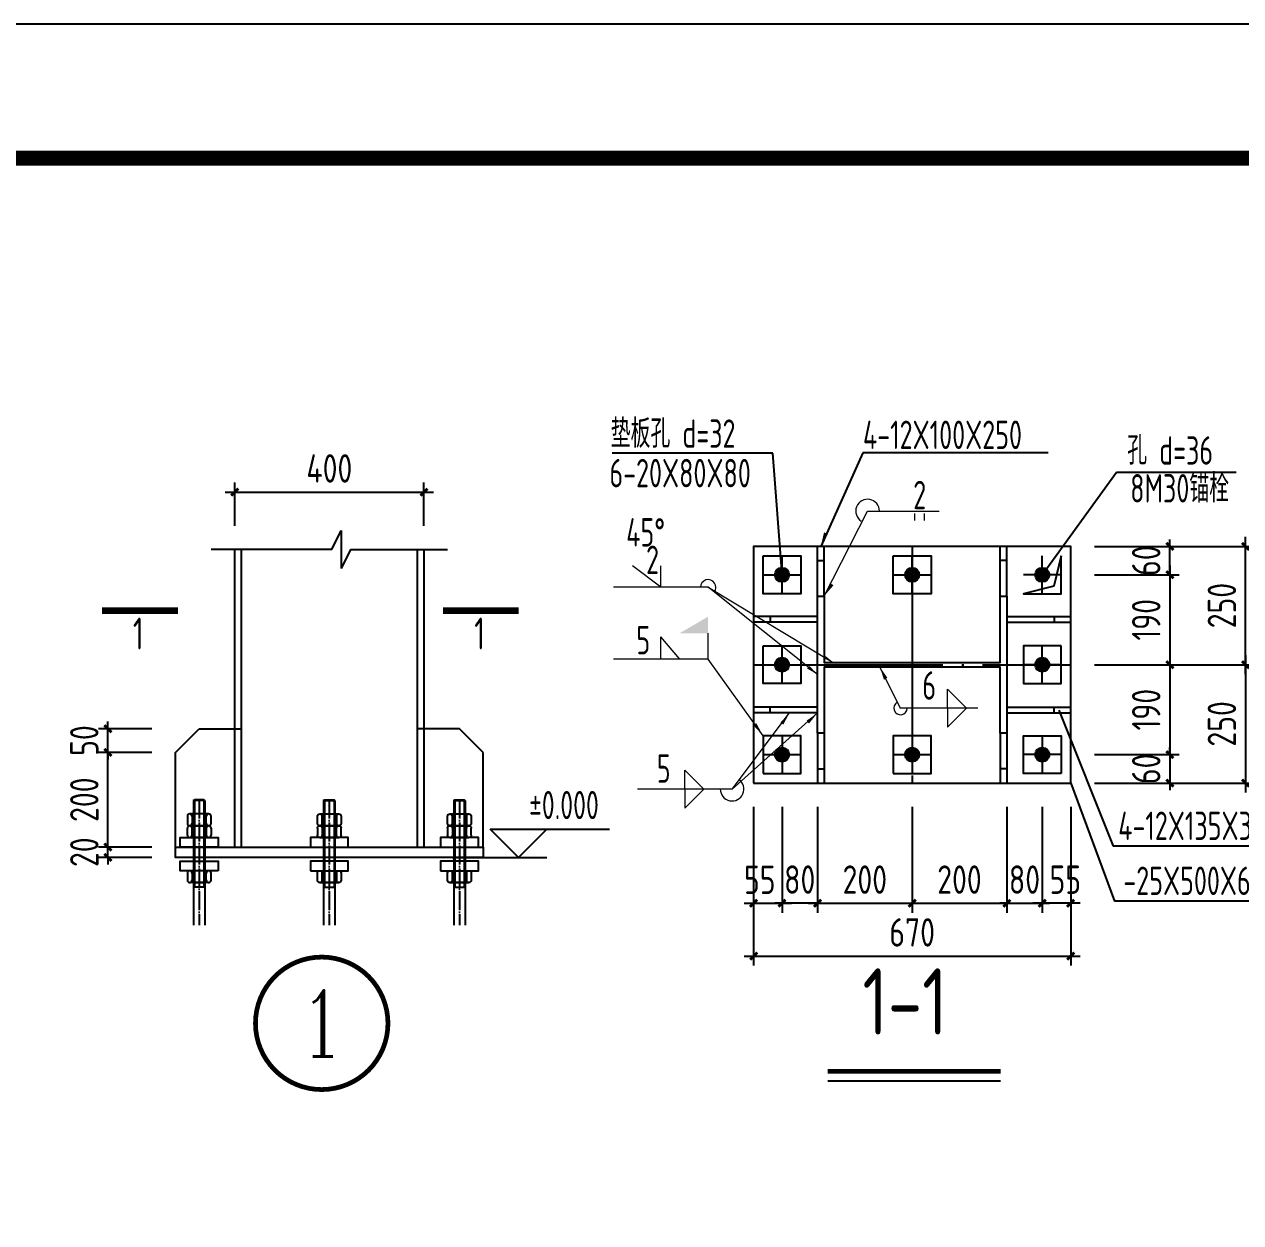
# Model space of a CAD drawing. Extents: x -89996 to 1006241, y -2176 to 440573.
# Drawn here: x 942221 to 955073, y 69162 to 81824 of the extents above; entities that cross this region are included whole.
import ezdxf
from ezdxf.enums import TextEntityAlignment as Align

# ---------------------------------------------------------------- set-up
doc = ezdxf.new("R2010")
doc.units = 0
doc.header["$LTSCALE"] = 1000
doc.header["$MEASUREMENT"] = 0
doc.linetypes.add('DOTE', pattern=[2.42, 2, -0.2, 0.02, -0.2])
for name, color, linetype in [('8', 3, 'Continuous'), ('AXIS_DIM', 3, 'Continuous'), ('DIM_ELEV', 3, 'Continuous'), ('DIM_IDEN', 3, 'Continuous'), ('DOTE', 1, 'DOTE'), ('NUM', 7, 'Continuous'), ('PUB_DIM', 3, 'Continuous'), ('PUB_TEXT', 7, 'Continuous'), ('PUB_TITLE', 4, 'Continuous'), ('THIN', 7, 'Continuous'), ('粗线', 5, 'Continuous'), ('钢柱', 2, 'Continuous'), ('锚栓', 7, 'Continuous')]:
    doc.layers.add(name, color=color, linetype=linetype)
doc.layers.add('焊缝标注', color=9, linetype='Continuous', lineweight=18)
doc.styles.add('_TCH_LABEL', font='COMPLEX', dxfattribs={"bigfont": 'GBCBIG'})
doc.styles.add('TSSD_Dimension', font='Tssdeng.shx', dxfattribs={"width": 0.8, "bigfont": 'hztxt.shx'})
doc.styles.add('TSSD_Label', font='tssdeng.shx', dxfattribs={"width": 0.7, "bigfont": 'hztxt.shx'})
doc.styles.add('TSSD_Norm', font='tssdeng.shx', dxfattribs={"bigfont": 'hztxt.shx'})
doc.dimstyles.new('TSSD_20_100', dxfattribs={"dimtxt": 300, "dimasz": 75, "dimexe": 100, "dimexo": 250, "dimgap": 100, "dimtad": 1, "dimdec": 0, "dimlfac": 0.2, "dimzin": 0, "dimdsep": 46, "dimtxsty": 'TSSD_Dimension', "dimblk": 'ARCHTICK', "dimcen": 0, "dimdle": 100, "dimclrt": 7, "dimadec": 0, "dimazin": 0, "dimtfac": 1, "dimtdec": 0, "dimtix": 1, "dimtmove": 2, "dimatfit": 3, "dimfxl": 0, "dimtolj": 1, "dimtzin": 0, "dimarcsym": 0})

# ---------------------------------------------------------------- blocks, each defined once
blk = doc.blocks.new('_ArchTick')
at = {"color": 0, "linetype": 'ByBlock', "const_width": 0.4}
blk.add_lwpolyline([(-0.5, -0.5), (0.5, 0.5)], dxfattribs=at)
blk = doc.blocks.new('*D876')
at = {"layer": 'AXIS_DIM', "color": 0, "lineweight": -2, "transparency": 16777216}
for p, q in [((949927, 73557), (949927, 71879)), ((953277, 73557), (953277, 71879)), ((949827, 71979), (953377, 71979))]:
    blk.add_line(p, q, dxfattribs=at)
at = {"layer": 'Defpoints', "color": 0, "transparency": 16777216}
for p in [(949927, 73807), (953277, 73807), (953277, 71979)]:
    blk.add_point(p, dxfattribs=at)
at = {"layer": 'AXIS_DIM', "color": 0, "lineweight": -2, "transparency": 16777216, "xscale": 75, "yscale": 75, "zscale": 75, "rotation": 180}
blk.add_blockref('_ArchTick', (949927, 71979), dxfattribs=at)
at = {"layer": 'AXIS_DIM', "color": 0, "lineweight": -2, "transparency": 16777216, "xscale": 75, "yscale": 75, "zscale": 75}
blk.add_blockref('_ArchTick', (953277, 71979), dxfattribs=at)
at = {"layer": 'AXIS_DIM', "color": 7, "transparency": 16777216, "insert": (951602, 72229), "char_height": 300, "attachment_point": 5, "style": 'TSSD_Dimension'}
blk.add_mtext('\\A1;670', dxfattribs=at)
blk = doc.blocks.new('*D877')
at = {"layer": 'AXIS_DIM', "color": 0, "lineweight": -2, "transparency": 16777216}
for p, q in [((949927, 73557), (949927, 72437)), ((950227, 73557), (950227, 72437)), ((949827, 72537), (950327, 72537))]:
    blk.add_line(p, q, dxfattribs=at)
at = {"layer": 'Defpoints', "color": 0, "transparency": 16777216}
for p in [(949927, 73807), (950227, 73807), (950227, 72537)]:
    blk.add_point(p, dxfattribs=at)
at = {"layer": 'AXIS_DIM', "color": 0, "lineweight": -2, "transparency": 16777216, "xscale": 75, "yscale": 75, "zscale": 75, "rotation": 180}
blk.add_blockref('_ArchTick', (949927, 72537), dxfattribs=at)
at = {"layer": 'AXIS_DIM', "color": 0, "lineweight": -2, "transparency": 16777216, "xscale": 75, "yscale": 75, "zscale": 75}
blk.add_blockref('_ArchTick', (950227, 72537), dxfattribs=at)
at = {"layer": 'AXIS_DIM', "color": 7, "transparency": 16777216, "insert": (949992, 72785), "char_height": 300, "attachment_point": 5, "style": 'TSSD_Dimension'}
blk.add_mtext('\\A1;55', dxfattribs=at)
blk = doc.blocks.new('*D878')
at = {"layer": 'AXIS_DIM', "color": 0, "lineweight": -2, "transparency": 16777216}
for p, q in [((951602, 73557), (951602, 72437)), ((952602, 73557), (952602, 72437)), ((951502, 72537), (952702, 72537))]:
    blk.add_line(p, q, dxfattribs=at)
at = {"layer": 'Defpoints', "color": 0, "transparency": 16777216}
for p in [(951602, 73807), (952602, 73807), (952602, 72537)]:
    blk.add_point(p, dxfattribs=at)
at = {"layer": 'AXIS_DIM', "color": 0, "lineweight": -2, "transparency": 16777216, "xscale": 75, "yscale": 75, "zscale": 75, "rotation": 180}
blk.add_blockref('_ArchTick', (951602, 72537), dxfattribs=at)
at = {"layer": 'AXIS_DIM', "color": 0, "lineweight": -2, "transparency": 16777216, "xscale": 75, "yscale": 75, "zscale": 75}
blk.add_blockref('_ArchTick', (952602, 72537), dxfattribs=at)
at = {"layer": 'AXIS_DIM', "color": 7, "transparency": 16777216, "insert": (952102, 72787), "char_height": 300, "attachment_point": 5, "style": 'TSSD_Dimension'}
blk.add_mtext('\\A1;200', dxfattribs=at)
blk = doc.blocks.new('*D879')
at = {"layer": 'AXIS_DIM', "color": 0, "lineweight": -2, "transparency": 16777216}
for p, q in [((950602, 73557), (950602, 72437)), ((951602, 73557), (951602, 72437)), ((950502, 72537), (951702, 72537))]:
    blk.add_line(p, q, dxfattribs=at)
at = {"layer": 'Defpoints', "color": 0, "transparency": 16777216}
for p in [(950602, 73807), (951602, 73807), (951602, 72537)]:
    blk.add_point(p, dxfattribs=at)
at = {"layer": 'AXIS_DIM', "color": 0, "lineweight": -2, "transparency": 16777216, "xscale": 75, "yscale": 75, "zscale": 75, "rotation": 180}
blk.add_blockref('_ArchTick', (950602, 72537), dxfattribs=at)
at = {"layer": 'AXIS_DIM', "color": 0, "lineweight": -2, "transparency": 16777216, "xscale": 75, "yscale": 75, "zscale": 75}
blk.add_blockref('_ArchTick', (951602, 72537), dxfattribs=at)
at = {"layer": 'AXIS_DIM', "color": 7, "transparency": 16777216, "insert": (951102, 72787), "char_height": 300, "attachment_point": 5, "style": 'TSSD_Dimension'}
blk.add_mtext('\\A1;200', dxfattribs=at)
blk = doc.blocks.new('*D880')
at = {"layer": 'AXIS_DIM', "color": 0, "lineweight": -2, "transparency": 16777216}
for p, q in [((950227, 73557), (950227, 72437)), ((950602, 73557), (950602, 72437)), ((950227, 72537), (950152, 72537)), ((950602, 72537), (950227, 72537)), ((950602, 72537), (950677, 72537))]:
    blk.add_line(p, q, dxfattribs=at)
at = {"layer": 'Defpoints', "color": 0, "transparency": 16777216}
for p in [(950227, 73807), (950602, 73807), (950227, 72537)]:
    blk.add_point(p, dxfattribs=at)
at = {"layer": 'AXIS_DIM', "color": 0, "lineweight": -2, "transparency": 16777216, "xscale": 75, "yscale": 75, "zscale": 75}
blk.add_blockref('_ArchTick', (950227, 72537), dxfattribs=at)
at = {"layer": 'AXIS_DIM', "color": 0, "lineweight": -2, "transparency": 16777216, "xscale": 75, "yscale": 75, "zscale": 75, "rotation": 180}
blk.add_blockref('_ArchTick', (950602, 72537), dxfattribs=at)
at = {"layer": 'AXIS_DIM', "color": 7, "transparency": 16777216, "insert": (950414, 72787), "char_height": 300, "attachment_point": 5, "style": 'TSSD_Dimension'}
blk.add_mtext('\\A1;80', dxfattribs=at)
blk = doc.blocks.new('*D881')
at = {"layer": 'AXIS_DIM', "color": 0, "lineweight": -2, "transparency": 16777216}
for p, q in [((952977, 73557), (952977, 72437)), ((953277, 73557), (953277, 72437)), ((953377, 72537), (952877, 72537))]:
    blk.add_line(p, q, dxfattribs=at)
at = {"layer": 'Defpoints', "color": 0, "transparency": 16777216}
for p in [(952977, 73807), (953277, 73807), (952977, 72537)]:
    blk.add_point(p, dxfattribs=at)
at = {"layer": 'AXIS_DIM', "color": 0, "lineweight": -2, "transparency": 16777216, "xscale": 75, "yscale": 75, "zscale": 75, "rotation": 180}
blk.add_blockref('_ArchTick', (952977, 72537), dxfattribs=at)
at = {"layer": 'AXIS_DIM', "color": 0, "lineweight": -2, "transparency": 16777216, "xscale": 75, "yscale": 75, "zscale": 75}
blk.add_blockref('_ArchTick', (953277, 72537), dxfattribs=at)
at = {"layer": 'AXIS_DIM', "color": 7, "transparency": 16777216, "insert": (953220, 72786), "char_height": 300, "attachment_point": 5, "style": 'TSSD_Dimension'}
blk.add_mtext('\\A1;55', dxfattribs=at)
blk = doc.blocks.new('*D882')
at = {"layer": 'AXIS_DIM', "color": 0, "lineweight": -2, "transparency": 16777216}
for p, q in [((952602, 73557), (952602, 72437)), ((952977, 73557), (952977, 72437)), ((952602, 72537), (952527, 72537)), ((952602, 72537), (952977, 72537)), ((952977, 72537), (953052, 72537))]:
    blk.add_line(p, q, dxfattribs=at)
at = {"layer": 'Defpoints', "color": 0, "transparency": 16777216}
for p in [(952602, 73807), (952977, 73807), (952977, 72537)]:
    blk.add_point(p, dxfattribs=at)
at = {"layer": 'AXIS_DIM', "color": 0, "lineweight": -2, "transparency": 16777216, "xscale": 75, "yscale": 75, "zscale": 75}
blk.add_blockref('_ArchTick', (952602, 72537), dxfattribs=at)
at = {"layer": 'AXIS_DIM', "color": 0, "lineweight": -2, "transparency": 16777216, "xscale": 75, "yscale": 75, "zscale": 75, "rotation": 180}
blk.add_blockref('_ArchTick', (952977, 72537), dxfattribs=at)
at = {"layer": 'AXIS_DIM', "color": 7, "transparency": 16777216, "insert": (952789, 72787), "char_height": 300, "attachment_point": 5, "style": 'TSSD_Dimension'}
blk.add_mtext('\\A1;80', dxfattribs=at)
blk = doc.blocks.new('*D883')
at = {"layer": 'AXIS_DIM', "color": 0, "lineweight": -2, "transparency": 16777216}
for p, q in [((954325, 76107), (954325, 74957)), ((953527, 76007), (954425, 76007)), ((953527, 75057), (954425, 75057))]:
    blk.add_line(p, q, dxfattribs=at)
at = {"layer": 'Defpoints', "color": 0, "transparency": 16777216}
for p in [(953277, 76007), (953277, 75057), (954325, 75057)]:
    blk.add_point(p, dxfattribs=at)
at = {"layer": 'AXIS_DIM', "color": 0, "lineweight": -2, "transparency": 16777216, "xscale": 75, "yscale": 75, "zscale": 75}
for p, rotation in [((954325, 76007), 90), ((954325, 75057), 270)]:
    blk.add_blockref('_ArchTick', p, dxfattribs=dict(at, rotation=rotation))
at = {"layer": 'AXIS_DIM', "color": 7, "transparency": 16777216, "insert": (954075, 75532), "char_height": 300, "attachment_point": 5, "rotation": 90, "style": 'TSSD_Dimension'}
blk.add_mtext('\\A1;190', dxfattribs=at)
blk = doc.blocks.new('*D884')
at = {"layer": 'AXIS_DIM', "color": 0, "lineweight": -2, "transparency": 16777216}
for p, q in [((954325, 76307), (954325, 76382)), ((953527, 76307), (954425, 76307)), ((954325, 76007), (954325, 76307)), ((953527, 76007), (954425, 76007)), ((954325, 76007), (954325, 75932))]:
    blk.add_line(p, q, dxfattribs=at)
at = {"layer": 'Defpoints', "color": 0, "transparency": 16777216}
for p in [(953277, 76307), (954325, 76307), (953277, 76007)]:
    blk.add_point(p, dxfattribs=at)
at = {"layer": 'AXIS_DIM', "color": 0, "lineweight": -2, "transparency": 16777216, "xscale": 75, "yscale": 75, "zscale": 75}
for p, rotation in [((954325, 76307), 270), ((954325, 76007), 90)]:
    blk.add_blockref('_ArchTick', p, dxfattribs=dict(at, rotation=rotation))
at = {"layer": 'AXIS_DIM', "color": 7, "transparency": 16777216, "insert": (954075, 76157), "char_height": 300, "attachment_point": 5, "rotation": 90, "style": 'TSSD_Dimension'}
blk.add_mtext('\\A1;60', dxfattribs=at)
blk = doc.blocks.new('*D885')
at = {"layer": 'AXIS_DIM', "color": 0, "lineweight": -2, "transparency": 16777216}
for p, q in [((953527, 75057), (954425, 75057)), ((954325, 75157), (954325, 74007)), ((953527, 74107), (954425, 74107))]:
    blk.add_line(p, q, dxfattribs=at)
at = {"layer": 'Defpoints', "color": 0, "transparency": 16777216}
for p in [(953277, 75057), (953277, 74107), (954325, 74107)]:
    blk.add_point(p, dxfattribs=at)
at = {"layer": 'AXIS_DIM', "color": 0, "lineweight": -2, "transparency": 16777216, "xscale": 75, "yscale": 75, "zscale": 75}
for p, rotation in [((954325, 75057), 90), ((954325, 74107), 270)]:
    blk.add_blockref('_ArchTick', p, dxfattribs=dict(at, rotation=rotation))
at = {"layer": 'AXIS_DIM', "color": 7, "transparency": 16777216, "insert": (954075, 74582), "char_height": 300, "attachment_point": 5, "rotation": 90, "style": 'TSSD_Dimension'}
blk.add_mtext('\\A1;190', dxfattribs=at)
blk = doc.blocks.new('*D886')
at = {"layer": 'AXIS_DIM', "color": 0, "lineweight": -2, "transparency": 16777216}
for p, q in [((954325, 74107), (954325, 74182)), ((953527, 74107), (954425, 74107)), ((954325, 74107), (954325, 73807)), ((953527, 73807), (954425, 73807)), ((954325, 73807), (954325, 73732))]:
    blk.add_line(p, q, dxfattribs=at)
at = {"layer": 'Defpoints', "color": 0, "transparency": 16777216}
for p in [(953277, 74107), (953277, 73807), (954325, 73807)]:
    blk.add_point(p, dxfattribs=at)
at = {"layer": 'AXIS_DIM', "color": 0, "lineweight": -2, "transparency": 16777216, "xscale": 75, "yscale": 75, "zscale": 75}
for p, rotation in [((954325, 74107), 270), ((954325, 73807), 90)]:
    blk.add_blockref('_ArchTick', p, dxfattribs=dict(at, rotation=rotation))
at = {"layer": 'AXIS_DIM', "color": 7, "transparency": 16777216, "insert": (954075, 73957), "char_height": 300, "attachment_point": 5, "rotation": 90, "style": 'TSSD_Dimension'}
blk.add_mtext('\\A1;60', dxfattribs=at)
blk = doc.blocks.new('*D887')
at = {"layer": 'AXIS_DIM', "color": 0, "lineweight": -2, "transparency": 16777216}
for p, q in [((953527, 75057), (955225, 75057)), ((955125, 75157), (955125, 73707)), ((953527, 73807), (955225, 73807))]:
    blk.add_line(p, q, dxfattribs=at)
at = {"layer": 'Defpoints', "color": 0, "transparency": 16777216}
for p in [(953277, 75057), (953277, 73807), (955125, 73807)]:
    blk.add_point(p, dxfattribs=at)
at = {"layer": 'AXIS_DIM', "color": 0, "lineweight": -2, "transparency": 16777216, "xscale": 75, "yscale": 75, "zscale": 75}
for p, rotation in [((955125, 75057), 90), ((955125, 73807), 270)]:
    blk.add_blockref('_ArchTick', p, dxfattribs=dict(at, rotation=rotation))
at = {"layer": 'AXIS_DIM', "color": 7, "transparency": 16777216, "insert": (954875, 74432), "char_height": 300, "attachment_point": 5, "rotation": 90, "style": 'TSSD_Dimension'}
blk.add_mtext('\\A1;250', dxfattribs=at)
blk = doc.blocks.new('*D888')
at = {"layer": 'AXIS_DIM', "color": 0, "lineweight": -2, "transparency": 16777216}
for p, q in [((955125, 74957), (955125, 76407)), ((953527, 76307), (955225, 76307)), ((953527, 75057), (955225, 75057))]:
    blk.add_line(p, q, dxfattribs=at)
at = {"layer": 'Defpoints', "color": 0, "transparency": 16777216}
for p in [(953277, 76307), (955125, 76307), (953277, 75057)]:
    blk.add_point(p, dxfattribs=at)
at = {"layer": 'AXIS_DIM', "color": 0, "lineweight": -2, "transparency": 16777216, "xscale": 75, "yscale": 75, "zscale": 75}
for p, rotation in [((955125, 76307), 90), ((955125, 75057), 270)]:
    blk.add_blockref('_ArchTick', p, dxfattribs=dict(at, rotation=rotation))
at = {"layer": 'AXIS_DIM', "color": 7, "transparency": 16777216, "insert": (954875, 75682), "char_height": 300, "attachment_point": 5, "rotation": 90, "style": 'TSSD_Dimension'}
blk.add_mtext('\\A1;250', dxfattribs=at)
blk = doc.blocks.new('*D889')
at = {"layer": 'AXIS_DIM', "color": 0, "lineweight": -2, "transparency": 16777216}
for p, q in [((943105, 73031), (943105, 74231)), ((943569, 74131), (943005, 74131)), ((943569, 73131), (943005, 73131))]:
    blk.add_line(p, q, dxfattribs=at)
at = {"layer": 'Defpoints', "color": 0, "transparency": 16777216}
for p in [(943105, 74131), (943819, 74131), (943819, 73131)]:
    blk.add_point(p, dxfattribs=at)
at = {"layer": 'AXIS_DIM', "color": 0, "lineweight": -2, "transparency": 16777216, "xscale": 75, "yscale": 75, "zscale": 75}
for p, rotation in [((943105, 74131), 90), ((943105, 73131), 270)]:
    blk.add_blockref('_ArchTick', p, dxfattribs=dict(at, rotation=rotation))
at = {"layer": 'AXIS_DIM', "color": 7, "transparency": 16777216, "insert": (942855, 73631), "char_height": 300, "attachment_point": 5, "rotation": 90, "style": 'TSSD_Dimension'}
blk.add_mtext('\\A1;200', dxfattribs=at)
blk = doc.blocks.new('*D890')
at = {"layer": 'AXIS_DIM', "color": 0, "lineweight": -2, "transparency": 16777216}
for p, q in [((944344, 76881), (946544, 76881)), ((944444, 76524), (944444, 76981)), ((946444, 76524), (946444, 76981))]:
    blk.add_line(p, q, dxfattribs=at)
at = {"layer": 'Defpoints', "color": 0, "transparency": 16777216}
for p in [(946444, 76881), (944444, 76274), (946444, 76274)]:
    blk.add_point(p, dxfattribs=at)
at = {"layer": 'AXIS_DIM', "color": 0, "lineweight": -2, "transparency": 16777216, "xscale": 75, "yscale": 75, "zscale": 75, "rotation": 180}
blk.add_blockref('_ArchTick', (944444, 76881), dxfattribs=at)
at = {"layer": 'AXIS_DIM', "color": 0, "lineweight": -2, "transparency": 16777216, "xscale": 75, "yscale": 75, "zscale": 75}
blk.add_blockref('_ArchTick', (946444, 76881), dxfattribs=at)
at = {"layer": 'AXIS_DIM', "color": 7, "transparency": 16777216, "insert": (945444, 77131), "char_height": 300, "attachment_point": 5, "style": 'TSSD_Dimension'}
blk.add_mtext('\\A1;400', dxfattribs=at)
blk = doc.blocks.new('锚栓')
at = {"layer": 'DOTE', "ltscale": 0.1}
blk.add_line((0, 500), (0, -825), dxfattribs=at)
at = {"layer": '锚栓', "ltscale": 0.1}
for p, q in [((-60, 490), (-50, 500)), ((60, 490), (-60, 490)), ((-60, 490), (-60, 350)), ((50, 500), (-50, 500)), ((-50, 490), (-50, 350)), ((60, 490), (50, 500)), ((50, 490), (50, 350)), ((60, 490), (60, 350)), ((-125, 325), (-125, 250)), ((100, 350), (-100, 350)), ((-75, 325), (-75, 250)), ((50, 350), (-50, 350)), ((75, 250), (75, 325)), ((125, 250), (125, 325)), ((-125, 125), (-125, 200)), ((100, 225), (-100, 225)), ((-75, 125), (-75, 200)), ((-50, 225), (50, 225)), ((75, 200), (75, 125)), ((125, 200), (125, 125)), ((100, 100), (-100, 100)), ((50, 100), (-50, 100)), ((100, -250), (-100, -250)), ((50, -250), (-50, -250)), ((-125, -275), (-125, -350)), ((100, -375), (-100, -375)), ((-75, -275), (-75, -350)), ((-50, -375), (50, -375)), ((75, -350), (75, -275)), ((125, -350), (125, -275))]:
    blk.add_line(p, q, dxfattribs=at)
at = {"layer": '锚栓', "color": 8, "ltscale": 0.1}
for p, q in [((-60, 350), (-60, -825)), ((-50, 350), (-50, -425)), ((50, 350), (50, -425)), ((60, 350), (60, -825)), ((60, -425), (-60, -425))]:
    blk.add_line(p, q, dxfattribs=at)
at = {"layer": '锚栓', "ltscale": 0.1}
for points in [[(200, 0), (-200, 0), (-200, 100), (200, 100)], [(200, -250), (-200, -250), (-200, -150), (200, -150)]]:
    blk.add_lwpolyline(points, close=True, dxfattribs=at)
for centre, start, end in [((-100, 325), 90, 180), ((-100, 325), 0, 90), ((-50, 325), 90, 180), ((50, 325), 0, 90), ((100, 325), 90, 180), ((100, 325), 0, 90), ((-100, 250), 180, 270), ((-100, 200), 90, 180), ((-100, 250), 270, 0), ((-100, 200), 0, 90), ((-50, 250), 180, 270), ((-50, 200), 90, 180), ((50, 250), 270, 0), ((50, 200), 0, 90), ((100, 250), 180, 270), ((100, 200), 90, 180), ((100, 250), 270, 0), ((100, 200), 0, 90), ((-100, 125), 180, 270), ((-100, 125), 270, 0), ((-50, 125), 180, 270), ((50, 125), 270, 0), ((100, 125), 180, 270), ((100, 125), 270, 0), ((-100, -275), 90, 180), ((-100, -275), 0, 90), ((-50, -275), 90, 180), ((50, -275), 0, 90), ((100, -275), 90, 180), ((100, -275), 0, 90), ((-100, -350), 180, 270), ((-100, -350), 270, 0), ((-50, -350), 180, 270), ((50, -350), 270, 0), ((100, -350), 180, 270), ((100, -350), 270, 0)]:
    blk.add_arc(centre, 25, start, end, dxfattribs=at)
blk = doc.blocks.new('*D891')
at = {"layer": 'AXIS_DIM', "color": 0, "lineweight": -2, "transparency": 16777216}
for p, q in [((943105, 74381), (943105, 74456)), ((943569, 74381), (943005, 74381)), ((943105, 74131), (943105, 74381)), ((943569, 74131), (943005, 74131)), ((943105, 74131), (943105, 74056))]:
    blk.add_line(p, q, dxfattribs=at)
at = {"layer": 'Defpoints', "color": 0, "transparency": 16777216}
for p in [(943105, 74381), (943819, 74381), (943819, 74131)]:
    blk.add_point(p, dxfattribs=at)
at = {"layer": 'AXIS_DIM', "color": 0, "lineweight": -2, "transparency": 16777216, "xscale": 75, "yscale": 75, "zscale": 75}
for p, rotation in [((943105, 74381), 270), ((943105, 74131), 90)]:
    blk.add_blockref('_ArchTick', p, dxfattribs=dict(at, rotation=rotation))
at = {"layer": 'AXIS_DIM', "color": 7, "transparency": 16777216, "insert": (942855, 74256), "char_height": 300, "attachment_point": 5, "rotation": 90, "style": 'TSSD_Dimension'}
blk.add_mtext('\\A1;50', dxfattribs=at)
blk = doc.blocks.new('*D892')
at = {"layer": 'AXIS_DIM', "color": 0, "lineweight": -2, "transparency": 16777216}
for p, q in [((943569, 73131), (943005, 73131)), ((943105, 73131), (943105, 73206)), ((943105, 73021), (943105, 73131)), ((943569, 73021), (943005, 73021)), ((943105, 73021), (943105, 72946))]:
    blk.add_line(p, q, dxfattribs=at)
at = {"layer": 'Defpoints', "color": 0, "transparency": 16777216}
for p in [(943105, 73131), (943819, 73131), (943819, 73021)]:
    blk.add_point(p, dxfattribs=at)
at = {"layer": 'AXIS_DIM', "color": 0, "lineweight": -2, "transparency": 16777216, "xscale": 75, "yscale": 75, "zscale": 75}
for p, rotation in [((943105, 73131), 270), ((943105, 73021), 90)]:
    blk.add_blockref('_ArchTick', p, dxfattribs=dict(at, rotation=rotation))
at = {"layer": 'AXIS_DIM', "color": 7, "transparency": 16777216, "insert": (942855, 73076), "char_height": 300, "attachment_point": 5, "rotation": 90, "style": 'TSSD_Dimension'}
blk.add_mtext('\\A1;20', dxfattribs=at)

msp = doc.modelspace()

# ---------------------------------------------------------------- hatches: boundary and pattern name
at = {"layer": '锚栓'}
h = msp.add_hatch(color=256, dxfattribs=at)
h.paths.add_polyline_path([(950226.92, 75932.29), (950226.92, 76007.29), (950151.92, 76007.29, 0.41421356)])
h.paths.add_polyline_path([(950226.92, 76082.29, 0.41421356), (950151.92, 76007.29), (950226.92, 76007.29)])
h.paths.add_polyline_path([(950301.92, 76007.29, 0.41421356), (950226.92, 76082.29), (950226.92, 76007.29)])
h.paths.add_polyline_path([(950301.92, 76007.29), (950226.92, 76007.29), (950226.92, 75932.29, 0.41421356)])
h = msp.add_hatch(color=256, dxfattribs=at)
h.paths.add_polyline_path([(951601.92, 75932.29), (951601.92, 76007.29), (951526.92, 76007.29, 0.41421356)])
h.paths.add_polyline_path([(951601.92, 76082.29, 0.41421356), (951526.92, 76007.29), (951601.92, 76007.29)])
h.paths.add_polyline_path([(951676.92, 76007.29, 0.41421356), (951601.92, 76082.29), (951601.92, 76007.29)])
h.paths.add_polyline_path([(951676.92, 76007.29), (951601.92, 76007.29), (951601.92, 75932.29, 0.41421356)])
h = msp.add_hatch(color=256, dxfattribs=at)
h.paths.add_polyline_path([(952976.92, 75932.29), (952976.92, 76007.29), (953051.92, 76007.29, -0.41421356)])
h.paths.add_polyline_path([(952976.92, 76082.29, -0.41421356), (953051.92, 76007.29), (952976.92, 76007.29)])
h.paths.add_polyline_path([(952901.92, 76007.29, -0.41421356), (952976.92, 76082.29), (952976.92, 76007.29)])
h.paths.add_polyline_path([(952901.92, 76007.29), (952976.92, 76007.29), (952976.92, 75932.29, -0.41421356)])
h = msp.add_hatch(color=256, dxfattribs=at)
h.paths.add_polyline_path([(950226.92, 74982.29), (950226.92, 75057.29), (950151.92, 75057.29, 0.41421356)])
h.paths.add_polyline_path([(950226.92, 75132.29, 0.41421356), (950151.92, 75057.29), (950226.92, 75057.29)])
h.paths.add_polyline_path([(950301.92, 75057.29, 0.41421356), (950226.92, 75132.29), (950226.92, 75057.29)])
h.paths.add_polyline_path([(950301.92, 75057.29), (950226.92, 75057.29), (950226.92, 74982.29, 0.41421356)])
h = msp.add_hatch(color=256, dxfattribs=at)
h.paths.add_polyline_path([(952976.92, 74982.29), (952976.92, 75057.29), (953051.92, 75057.29, -0.41421356)])
h.paths.add_polyline_path([(952976.92, 75132.29, -0.41421356), (953051.92, 75057.29), (952976.92, 75057.29)])
h.paths.add_polyline_path([(952901.92, 75057.29, -0.41421356), (952976.92, 75132.29), (952976.92, 75057.29)])
h.paths.add_polyline_path([(952901.92, 75057.29), (952976.92, 75057.29), (952976.92, 74982.29, -0.41421356)])
h = msp.add_hatch(color=256, dxfattribs=at)
h.paths.add_polyline_path([(950226.92, 74182.29), (950226.92, 74107.29), (950151.92, 74107.29, -0.41421356)])
h.paths.add_polyline_path([(950226.92, 74032.29, -0.41421356), (950151.92, 74107.29), (950226.92, 74107.29)])
h.paths.add_polyline_path([(950301.92, 74107.29, -0.41421356), (950226.92, 74032.29), (950226.92, 74107.29)])
h.paths.add_polyline_path([(950301.92, 74107.29), (950226.92, 74107.29), (950226.92, 74182.29, -0.41421356)])
h = msp.add_hatch(color=256, dxfattribs=at)
h.paths.add_polyline_path([(951601.92, 74182.29), (951601.92, 74107.29), (951526.92, 74107.29, -0.41421356)])
h.paths.add_polyline_path([(951601.92, 74032.29, -0.41421356), (951526.92, 74107.29), (951601.92, 74107.29)])
h.paths.add_polyline_path([(951676.92, 74107.29, -0.41421356), (951601.92, 74032.29), (951601.92, 74107.29)])
h.paths.add_polyline_path([(951676.92, 74107.29), (951601.92, 74107.29), (951601.92, 74182.29, -0.41421356)])
h = msp.add_hatch(color=256, dxfattribs=at)
h.paths.add_polyline_path([(952976.92, 74182.29), (952976.92, 74107.29), (953051.92, 74107.29, 0.41421356)])
h.paths.add_polyline_path([(952976.92, 74032.29, 0.41421356), (953051.92, 74107.29), (952976.92, 74107.29)])
h.paths.add_polyline_path([(952901.92, 74107.29, 0.41421356), (952976.92, 74032.29), (952976.92, 74107.29)])
h.paths.add_polyline_path([(952901.92, 74107.29), (952976.92, 74107.29), (952976.92, 74182.29, 0.41421356)])

# ---------------------------------------------------------------- linework, layer by layer
at = {"layer": '8', "ltscale": 0.1}
for p, q in [((950226.92, 75807.29), (950226.92, 76207.29)), ((951601.92, 75807.29), (951601.92, 76207.29)), ((952976.92, 75807.29), (952976.92, 76207.29)), ((950026.92, 76007.29), (950426.92, 76007.29)), ((951401.92, 76007.29), (951801.92, 76007.29)), ((953176.92, 76007.29), (952776.92, 76007.29)), ((950226.92, 74857.29), (950226.92, 75257.29)), ((952976.92, 74857.29), (952976.92, 75257.29)), ((950026.92, 75057.29), (950426.92, 75057.29)), ((953176.92, 75057.29), (952776.92, 75057.29)), ((950226.92, 74307.29), (950226.92, 73907.29)), ((951601.92, 74307.29), (951601.92, 73907.29)), ((952976.92, 74307.29), (952976.92, 73907.29)), ((950026.92, 74107.29), (950426.92, 74107.29)), ((951401.92, 74107.29), (951801.92, 74107.29)), ((953176.92, 74107.29), (952776.92, 74107.29))]:
    msp.add_line(p, q, dxfattribs=at)
at = {"layer": 'DIM_ELEV'}
for p, q in [((947441.78, 73020.86), (947141.78, 73320.86)), ((947141.78, 73320.86), (948404.77, 73320.86)), ((947441.78, 73020.86), (947741.78, 73320.86)), ((946740.78, 73020.86), (947741.78, 73020.86))]:
    msp.add_line(p, q, dxfattribs=at)
at = {"layer": 'DIM_IDEN', "const_width": 50}
msp.add_lwpolyline([(946063.34, 71268.23, 1), (944663.34, 71268.23, 1)], format="xyb", close=True, dxfattribs=at)
at = {"layer": 'DOTE'}
for p, q in [((951601.92, 76307.29), (951601.92, 73807.29)), ((949926.92, 75057.29), (953276.92, 75057.29))]:
    msp.add_line(p, q, dxfattribs=at)
at = {"layer": 'NUM', "const_width": 50}
msp.add_lwpolyline([(950709.55, 70759.76), (952535.8, 70759.76)], dxfattribs=at)
at = {"layer": 'NUM'}
msp.add_lwpolyline([(950709.55, 70659.76), (952535.8, 70659.76)], dxfattribs=at)
at = {"layer": 'PUB_DIM'}
for p, q in [((945468.58, 76274.1), (945568.58, 76474.1)), ((945568.58, 76474.1), (945568.58, 76074.1)), ((945468.58, 76274.1), (944193.58, 76274.1)), ((945668.58, 76274.1), (945568.58, 76074.1)), ((945668.58, 76274.1), (946693.58, 76274.1))]:
    msp.add_line(p, q, dxfattribs=at)
at = {"layer": 'PUB_TEXT'}
for p, q in [((950128.94, 77292.64), (948433.41, 77292.64)), ((950226.92, 76007.29), (950128.94, 77292.64)), ((951082.34, 77295.93), (950636.92, 76307.29)), ((953040.18, 77295.93), (951082.34, 77295.93)), ((952976.92, 76007.29), (953761, 77090.36)), ((953761, 77090.36), (955023.97, 77090.36)), ((953153.32, 74577.29), (953725.48, 73140.89)), ((953276.92, 73807.29), (953740.34, 72560.13)), ((955713.1, 73140.89), (953725.48, 73140.89)), ((955701.22, 72560.13), (953740.34, 72560.13))]:
    msp.add_line(p, q, dxfattribs=at)
at = {"layer": 'PUB_TITLE'}
msp.add_lwpolyline([(897449.45, 18823.61), (986549.45, 18823.61), (986549.45, 81823.61), (897449.45, 81823.61)], close=True, dxfattribs=at)
at = {"layer": 'PUB_TITLE', "const_width": 159.09}
msp.add_lwpolyline([(899747.43, 19530.68), (899747.43, 80409.47), (985135.31, 80409.47), (985135.31, 19530.68)], close=True, dxfattribs=at)
at = {"layer": '焊缝标注'}
for p, q in [((950671.92, 75782.29), (951131.14, 76680.53)), ((951131.14, 76680.53), (951886.33, 76680.53)), ((951631.14, 76580.53), (951631.14, 76655.53)), ((951731.14, 76580.53), (951731.14, 76655.53)), ((948945.65, 75875.38), (948645.65, 76100.38)), ((948945.65, 75875.38), (948945.65, 76100.38)), ((949445.65, 75875.38), (948445.65, 75875.38)), ((950601.92, 74953.79), (949445.65, 75875.38)), ((949445.65, 75875.38), (950767.92, 75082.29)), ((948945.65, 75115.24), (948945.65, 75352.74)), ((949145.65, 75115.24), (948945.65, 75352.74)), ((949445.65, 75115.24), (949445.65, 75390.24)), ((949445.65, 75115.24), (948445.65, 75115.24)), ((950026.92, 74307.29), (949445.65, 75115.24)), ((951261.92, 75032.29), (951474.82, 74598.11)), ((952174.82, 74598.11), (951974.82, 74798.11)), ((951974.82, 74598.11), (951974.82, 74798.11)), ((950601.92, 74547.29), (949699.91, 73742.83)), ((949699.91, 73742.83), (950305.41, 74547.29)), ((952297.01, 74598.11), (951474.82, 74598.11)), ((952174.82, 74598.11), (951974.82, 74398.11)), ((951974.82, 74598.11), (951974.82, 74398.11)), ((949399.91, 73742.83), (949199.91, 73942.83)), ((949199.91, 73742.83), (949199.91, 73942.83)), ((949699.91, 73742.83), (948699.91, 73742.83)), ((949399.91, 73742.83), (949199.91, 73542.83)), ((949199.91, 73742.83), (949199.91, 73542.83))]:
    msp.add_line(p, q, dxfattribs=at)
for centre, radius, start, end in [((951131.14, 76680.53), 125, 0, 237.674567), ((949446.45, 75874.3), 81.78, 321.746126, 179.177132), ((951478.71, 74598.78), 70.42, 119.202298, 359.452749), ((949699.91, 73742.83), 125, 180, 54.640917)]:
    msp.add_arc(centre, radius, start, end, dxfattribs=at)
for points in [[(950636.92, 76307.29), (950712.65, 76438.71), (950670.75, 76455.14)], [(950671.92, 75782.29), (950771.14, 75897.01), (950733.11, 75921.07)], [(949445.65, 75390.24), (949145.65, 75390.24), (949445.65, 75565.24)], [(950767.92, 75082.29), (950688.52, 75148.11), (950668.83, 75123.17)], [(950601.78, 74953.93), (950490.58, 75018.15), (950518.33, 75043.15)], [(951261.92, 75032.29), (951303.74, 74898.62), (951340.08, 74918.73)], [(950305.41, 74547.29), (950209.36, 74444.78), (950240.86, 74425.12)], [(950601.92, 74547.29), (950511.66, 74435.39), (950485.89, 74465.37)], [(950026.92, 74307.29), (949926.5, 74415.3), (949954.36, 74441)]]:
    msp.add_solid(points, dxfattribs=at)
at = {"layer": '粗线', "linetype": 'ByBlock', "const_width": 70}
for points in [[(943043.17, 75627.86), (943843.17, 75627.86)], [(947443.58, 75627.86), (946643.58, 75627.86)]]:
    msp.add_lwpolyline(points, dxfattribs=at)
at = {"layer": '钢柱'}
for p, q in [((944443.58, 76274.1), (944443.58, 73130.86)), ((944513.58, 76274.1), (944513.58, 73130.86)), ((946373.58, 76274.1), (946373.58, 73130.86)), ((946443.58, 76274.1), (946443.58, 73130.86)), ((950601.92, 75782.29), (950601.92, 76307.29)), ((950671.92, 75782.29), (950671.92, 76307.29)), ((952531.92, 75782.29), (952531.92, 76307.29)), ((952601.92, 75782.29), (952601.92, 76307.29)), ((950601.92, 76157.29), (950671.92, 76157.29)), ((952601.92, 76157.29), (952531.92, 76157.29)), ((950601.92, 75567.29), (949926.92, 75567.29)), ((950601.92, 75507.29), (949926.92, 75507.29)), ((950101.92, 75567.29), (950101.92, 75507.29)), ((952601.92, 75567.29), (953276.92, 75567.29)), ((952601.92, 75507.29), (953276.92, 75507.29)), ((953101.92, 75567.29), (953101.92, 75507.29)), ((950601.92, 74607.29), (949926.92, 74607.29)), ((950601.92, 74547.29), (949926.92, 74547.29)), ((950101.92, 74547.29), (950101.92, 74607.29)), ((952601.92, 74607.29), (953276.92, 74607.29)), ((952601.92, 74547.29), (953276.92, 74547.29)), ((953101.92, 74547.29), (953101.92, 74607.29)), ((943818.58, 74130.86), (944068.58, 74380.86)), ((944068.58, 74380.86), (944443.58, 74380.86)), ((944443.58, 74380.86), (944513.58, 74380.86)), ((946443.58, 74380.86), (946373.58, 74380.86)), ((946818.58, 74380.86), (946443.58, 74380.86)), ((947068.58, 74130.86), (946818.58, 74380.86)), ((950601.92, 74332.29), (950601.92, 73807.29)), ((950671.92, 74332.29), (950671.92, 73807.29)), ((952531.92, 74332.29), (952531.92, 73807.29)), ((952601.92, 74332.29), (952601.92, 73807.29)), ((943818.58, 73130.86), (943818.58, 74130.86)), ((947068.58, 73130.86), (947068.58, 74130.86)), ((950601.92, 73957.29), (950671.92, 73957.29)), ((952601.92, 73957.29), (952531.92, 73957.29))]:
    msp.add_line(p, q, dxfattribs=at)
for points in [[(949926.92, 73807.29), (953276.92, 73807.29), (953276.92, 76307.29), (949926.92, 76307.29)], [(943818.58, 73130.86), (947068.58, 73130.86), (947068.58, 73020.86), (943818.58, 73020.86)]]:
    msp.add_lwpolyline(points, close=True, dxfattribs=at)
at = {"layer": '钢柱', "color": 3}
msp.add_lwpolyline([(950671.92, 74332.29), (950601.92, 74332.29), (950601.92, 75782.29), (950671.92, 75782.29), (950671.92, 75082.29), (952531.92, 75082.29), (952531.92, 75782.29), (952601.92, 75782.29), (952601.92, 74332.29), (952531.92, 74332.29), (952531.92, 75032.29), (950671.92, 75032.29)], close=True, dxfattribs=at)
at = {"layer": '锚栓'}
for points in [[(950026.92, 76207.29), (950426.92, 76207.29), (950426.92, 75807.29), (950026.92, 75807.29)], [(951401.92, 76207.29), (951801.92, 76207.29), (951801.92, 75807.29), (951401.92, 75807.29)], [(953176.92, 76207.29), (953097.92, 75886.29), (952776.92, 75807.29), (953176.92, 75807.29)], [(950026.92, 75257.29), (950426.92, 75257.29), (950426.92, 74857.29), (950026.92, 74857.29)], [(953176.92, 75257.29), (952776.92, 75257.29), (952776.92, 74857.29), (953176.92, 74857.29)], [(950026.92, 73907.29), (950426.92, 73907.29), (950426.92, 74307.29), (950026.92, 74307.29)], [(951401.92, 73907.29), (951801.92, 73907.29), (951801.92, 74307.29), (951401.92, 74307.29)], [(953176.92, 73907.29), (952776.92, 73907.29), (952776.92, 74307.29), (953176.92, 74307.29)]]:
    msp.add_lwpolyline(points, close=True, dxfattribs=at)
for centre in [(950226.92, 76007.29), (951601.92, 76007.29), (952976.92, 76007.29), (950226.92, 75057.29), (952976.92, 75057.29), (950226.92, 74107.29), (951601.92, 74107.29), (952976.92, 74107.29)]:
    msp.add_circle(centre, 75, dxfattribs=at)

# ---------------------------------------------------------------- block references
at = {"layer": '钢柱'}
msp.add_blockref('锚栓', (944068.58, 73130.86), dxfattribs=at)
at = {"layer": '钢柱', "xscale": -1}
for p in [(945443.58, 73130.86), (946818.58, 73130.86)]:
    msp.add_blockref('锚栓', p, dxfattribs=at)

# ---------------------------------------------------------------- texts
at = {"layer": 'NUM', "style": 'TSSD_Norm', "width": 0.8}
msp.add_text('1-1', height=700, dxfattribs=at).set_placement((951077.4, 70938.86), align=Align.BOTTOM_LEFT)
at = {"layer": 'PUB_TEXT', "style": 'TSSD_Dimension', "width": 0.7}
for s, p in [('垫板孔 d=32', (948416.65, 77349.36)), ('4-12X100X250', (951082.34, 77336.19)), ('孔 d=36', (953874.64, 77171.12)), ('6-20X80X80', (948403.41, 76931.89)), ('2', (951613.32, 76700.26)), ('8M30锚栓', (953905.81, 76771.16)), ('45°', (948580.5, 76306.08)), ('2', (948790.68, 76015.43)), ('5', (948688.11, 75166.95)), ('6', (951709.61, 74688.11)), ('5', (948904.06, 73809.85)), ('4-12X135X300', (953779.17, 73205.04)), ('-25X500X670', (953833.54, 72624.28))]:
    msp.add_text(s, height=300, dxfattribs=at).set_placement(p)
msp.add_text('%%P0.000', height=297.5, rotation=360, dxfattribs=at).set_placement((947553.71, 73425.86))
at = {"layer": 'PUB_TEXT', "style": '_TCH_LABEL', "width": 1.555556}
msp.add_text('1', height=698.92, dxfattribs=at).set_placement((945130.37, 70918.77), (945596.32, 70918.77), align=Align.FIT)
at = {"layer": 'THIN', "style": 'TSSD_Label', "width": 0.7}
for p in [(943368.69, 75217.67), (946975.65, 75217.67)]:
    msp.add_text('1', height=337.5, dxfattribs=at).set_placement(p)

# ---------------------------------------------------------------- dimensions: what is measured, and where the dimension line sits
at = {"layer": 'AXIS_DIM'}
for p1, p2, distance, picture, middle in [((944443.58, 76274.1), (946443.58, 76274.1), 607.37, '*D890', (945443.58, 77131.47)), ((953276.92, 75057.29), (953276.92, 76307.29), -1848, '*D888', (954874.92, 75682.29)), ((953276.92, 76007.29), (953276.92, 76307.29), -1048, '*D884', (954074.92, 76157.29)), ((953276.92, 76007.29), (953276.92, 75057.29), 1048, '*D883', (954074.92, 75532.29)), ((953276.92, 75057.29), (953276.92, 74107.29), 1048, '*D885', (954074.92, 74582.29)), ((953276.92, 75057.29), (953276.92, 73807.29), 1848, '*D887', (954874.92, 74432.29)), ((943818.58, 74130.86), (943818.58, 74380.86), 713.09, '*D891', (942855.49, 74255.86)), ((943818.58, 73130.86), (943818.58, 74130.86), 713.09, '*D889', (942855.49, 73630.86)), ((953276.92, 74107.29), (953276.92, 73807.29), 1048, '*D886', (954074.92, 73957.29)), ((949926.92, 73807.29), (953276.92, 73807.29), -1828.73, '*D876', (951601.92, 72228.56)), ((950601.92, 73807.29), (951601.92, 73807.29), -1270, '*D879', (951101.92, 72787.29)), ((951601.92, 73807.29), (952601.92, 73807.29), -1270, '*D878', (952101.92, 72787.29))]:
    dim = msp.add_aligned_dim(p1=p1, p2=p2, distance=distance, dimstyle='TSSD_20_100', dxfattribs=at)
    dim.commit()
    dim.dimension.update_dxf_attribs({"geometry": picture, "text_midpoint": middle})
for base, p1, p2, angle, picture, middle in [((950226.92, 72537.29), (949926.92, 73807.29), (950226.92, 73807.29), 0, '*D877', (949991.72, 72784.52)), ((952976.92, 72537.29), (953276.92, 73807.29), (952976.92, 73807.29), 180, '*D881', (953220.43, 72786.1))]:
    dim = msp.add_linear_dim(base=base, p1=p1, p2=p2, angle=angle, text='55', dimstyle='TSSD_20_100', dxfattribs=at)
    dim.commit()
    dim.dimension.update_dxf_attribs({"geometry": picture, "text_midpoint": middle, "dimtype": 129})
for p1, p2, distance, text, picture, middle in [((950601.92, 73807.29), (950226.92, 73807.29), 1270, '80', '*D880', (950414.42, 72787.29)), ((952601.92, 73807.29), (952976.92, 73807.29), -1270, '80', '*D882', (952789.42, 72787.29)), ((943818.58, 73020.86), (943818.58, 73130.86), 713.09, '20', '*D892', (942855.49, 73075.86))]:
    dim = msp.add_aligned_dim(p1=p1, p2=p2, distance=distance, text=text, dimstyle='TSSD_20_100', dxfattribs=at)
    dim.commit()
    dim.dimension.update_dxf_attribs({"geometry": picture, "text_midpoint": middle})

doc.saveas('drawing.dxf')
